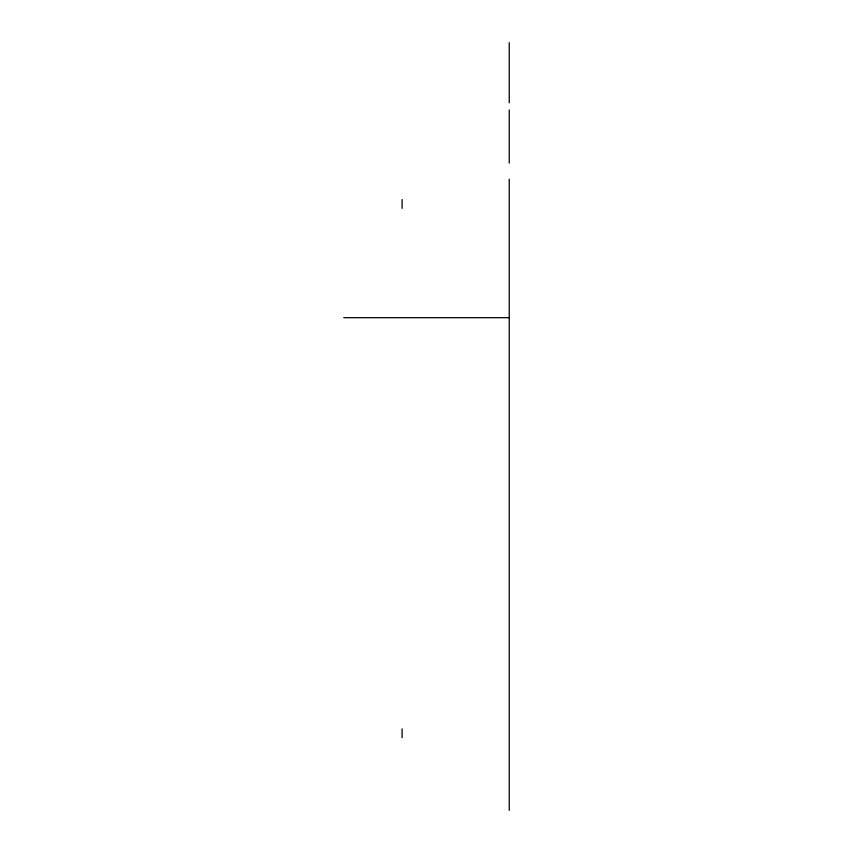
<?xml version="1.0" encoding="UTF-8"?>
<svg xmlns="http://www.w3.org/2000/svg" width="853" height="853" viewBox="0 0 853 853"><rect width="100%" height="100%" fill="white"/><g stroke="black" fill="none" stroke-linecap="round" stroke-linejoin="round"><path stroke-width="1.28" d="M343.759 317.689L509.241 317.689M509.241 42.682L509.241 102.829M509.241 109.941L509.241 163.062M509.241 179.162L509.241 810.35M402.104 199.538L402.104 208.367M402.104 728.899L402.104 737.728"/></g></svg>
